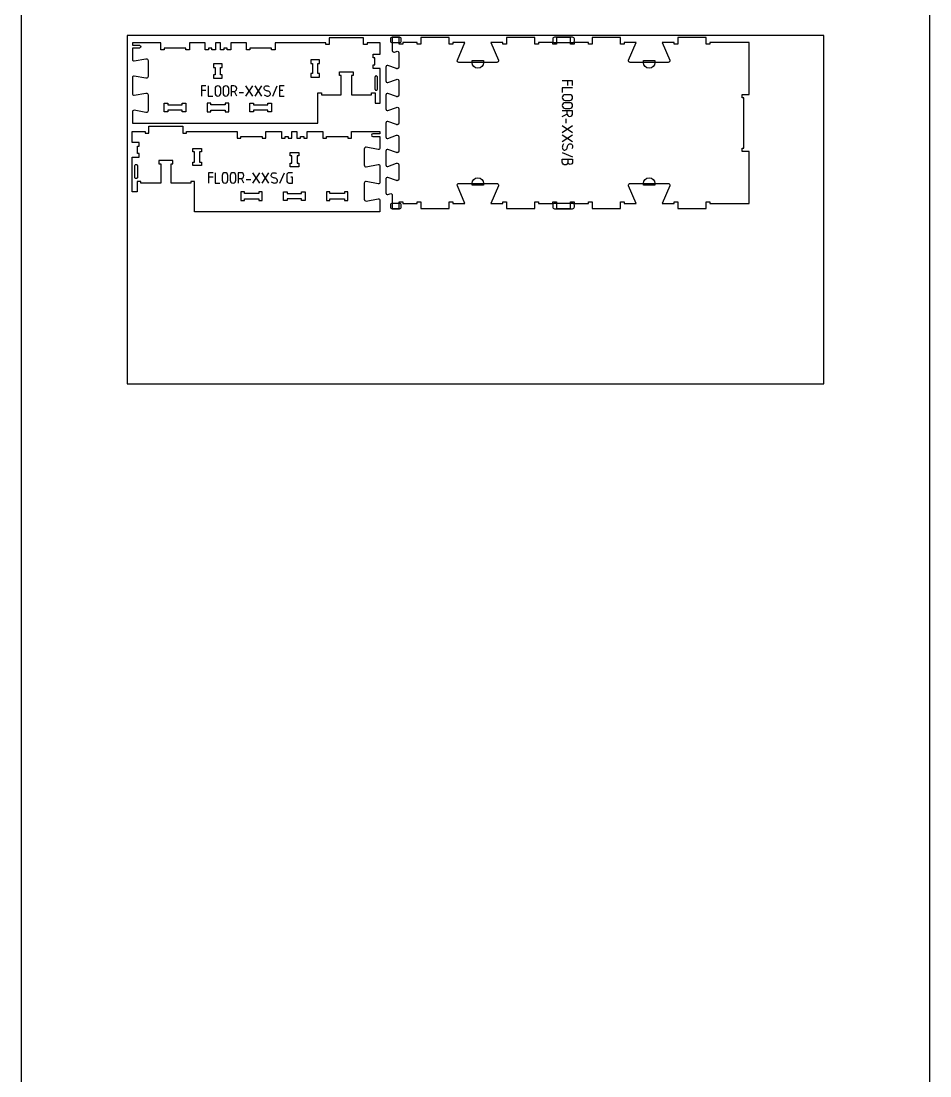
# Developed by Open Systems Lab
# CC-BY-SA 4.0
# Model space of a CAD drawing. Extents: x 0 to 12757, y 0 to 30003.
# Drawn here: x 0 to 3183, y 6932 to 10626 of the extents above; entities that cross this region are included whole.
import ezdxf

# ---------------------------------------------------------------- set-up
doc = ezdxf.new("R2010")
doc.units = 0
for name, color, linetype in [('0_SHEET_SPRUCEPLY_2440X122', 1, 'CONTINUOUS'), ('1_ANYTOOL_1MMDEEP_LABELS_S', 2, 'CONTINUOUS'), ('3_ANYTOOL_CUTTHROUGH_INSID', 4, 'CONTINUOUS'), ('4_ANYTOOL_CUTTHROUGH_OUTSI', 5, 'CONTINUOUS'), ('5_ANYTOOL_HALF_MILL_9MM_IN', 70, 'CONTINUOUS'), ('DONOTCUT', 7, 'CONTINUOUS')]:
    doc.layers.add(name, color=color, linetype=linetype)

msp = doc.modelspace()

# ---------------------------------------------------------------- linework, layer by layer
at = {"layer": '0_SHEET_SPRUCEPLY_2440X122'}
msp.add_lwpolyline([(371.7, 10575.6), (371.7, 9355.6), (2811.7, 9355.6), (2811.7, 10575.6)], close=True, dxfattribs=at)
at = {"layer": '1_ANYTOOL_1MMDEEP_LABELS_S', "color": 2}
for points in [[(647.4, 10399.1), (631.4, 10399.1), (631.4, 10363.1)], [(647.4, 10383.1), (631.4, 10383.1)], [(655.4, 10399.1), (655.4, 10363.1), (671.4, 10363.1)], [(811.4, 10363.1), (787.4, 10399.1)], [(787.4, 10363.1), (811.4, 10399.1)], [(843.4, 10363.1), (819.4, 10399.1)], [(819.4, 10363.1), (843.4, 10399.1)], [(881.4, 10363.1), (897.4, 10399.1)], [(921.4, 10399.1), (905.4, 10399.1), (905.4, 10363.1), (921.4, 10363.1)], [(917.4, 10383.1), (905.4, 10383.1)], [(1931.7, 10399.9), (1931.7, 10415.9), (1895.7, 10415.9)], [(1931.7, 10391.9), (1895.7, 10391.9), (1895.7, 10375.9)], [(1915.7, 10399.9), (1915.7, 10415.9)], [(755.4, 10363.1), (747.3, 10379.3)], [(763.4, 10375.1), (779.4, 10375.1)], [(1895.7, 10291.9), (1911.9, 10299.9)], [(1907.7, 10283.9), (1907.7, 10267.9)], [(1895.7, 10259.9), (1931.7, 10235.9)], [(1895.7, 10235.9), (1931.7, 10259.9)], [(1895.7, 10227.9), (1931.7, 10203.9)], [(1895.7, 10203.9), (1931.7, 10227.9)], [(1895.7, 10165.9), (1931.7, 10149.9)], [(672.3, 10094.6), (656.3, 10094.6), (656.3, 10058.6)], [(680.3, 10094.6), (680.3, 10058.6), (696.3, 10058.6)], [(812.3, 10058.6), (836.3, 10094.6)], [(836.3, 10058.6), (812.3, 10094.6)], [(844.3, 10058.6), (868.3, 10094.6)], [(868.3, 10058.6), (844.3, 10094.6)], [(906.3, 10058.6), (922.3, 10094.6)], [(672.3, 10078.6), (656.3, 10078.6)], [(780.3, 10058.6), (772.2, 10074.8)], [(788.3, 10070.6), (804.3, 10070.6)]]:
    msp.add_lwpolyline(points, dxfattribs=at)
for points in [[(679.4, 10373.1, 1), (699.4, 10373.1), (699.4, 10389.1, 1), (679.4, 10389.1)], [(707.4, 10373.1, 1), (727.4, 10373.1), (727.4, 10389.1, 1), (707.4, 10389.1)], [(1905.7, 10367.9, 1), (1905.7, 10347.9), (1921.7, 10347.9, 1), (1921.7, 10367.9)], [(1905.7, 10339.9, 1), (1905.7, 10319.9), (1921.7, 10319.9, 1), (1921.7, 10339.9)], [(704.3, 10068.6, 1), (724.3, 10068.6), (724.3, 10084.6, 1), (704.3, 10084.6)], [(732.3, 10068.6, 1), (752.3, 10068.6), (752.3, 10084.6, 1), (732.3, 10084.6)]]:
    msp.add_lwpolyline(points, format="xyb", close=True, dxfattribs=at)
for points in [[(735.4, 10379.1), (745.4, 10379.1, 1), (745.4, 10399.1), (735.4, 10399.1), (735.4, 10363.1)], [(851.4, 10367.1, 0.136555), (860.7, 10363.2, 0.071716), (865.8, 10363.3, 0.133522), (870.5, 10365.4, 0.344001), (872.5, 10374.8, 0.153745), (869, 10378.6, 0.071568), (864.3, 10380.4, -0.00912), (859.2, 10381.7, -0.090615), (854.6, 10383.9, -0.340346), (851.8, 10393.2, -0.284273), (859.5, 10399.1, -0.092596), (864.5, 10398.6, -0.017533), (869.4, 10397.1)], [(1911.7, 10311.9), (1911.7, 10301.9, 1), (1931.7, 10301.9), (1931.7, 10311.9), (1895.7, 10311.9)], [(1899.7, 10195.9, 0.136555), (1895.9, 10186.6, 0.071716), (1896, 10181.4, 0.133522), (1898.1, 10176.8, 0.344001), (1907.5, 10174.8, 0.153745), (1911.2, 10178.3, 0.071568), (1913, 10183, -0.00912), (1914.3, 10188.1, -0.090615), (1916.5, 10192.7, -0.340346), (1925.9, 10195.5, -0.284273), (1931.7, 10187.8, -0.092596), (1931.3, 10182.8, -0.017533), (1929.7, 10177.9)], [(1915.7, 10141.9), (1915.7, 10131.9, -1), (1895.7, 10131.9), (1895.7, 10141.9), (1931.7, 10141.9), (1931.7, 10131.9, -1), (1915.7, 10131.9)], [(760.3, 10074.6), (770.3, 10074.6, 1), (770.3, 10094.6), (760.3, 10094.6), (760.3, 10058.6)], [(876.3, 10062.6, 0.136555), (885.6, 10058.7, 0.071716), (890.7, 10058.8, 0.133522), (895.4, 10060.9, 0.344001), (897.4, 10070.4, 0.153745), (893.9, 10074.1, 0.071568), (889.2, 10075.9, -0.00912), (884.1, 10077.2, -0.090615), (879.5, 10079.4, -0.340346), (876.7, 10088.7, -0.284273), (884.4, 10094.6, -0.092596), (889.4, 10094.2, -0.017533), (894.3, 10092.6)], [(950.3, 10094.6), (938.3, 10094.6, 0.414214), (930.3, 10086.6), (930.3, 10066.6, 0.414214), (938.3, 10058.6), (950.3, 10058.6), (950.3, 10078.6), (944.3, 10078.6)]]:
    msp.add_lwpolyline(points, format="xyb", dxfattribs=at)
at = {"layer": '3_ANYTOOL_CUTTHROUGH_INSID', "color": 4}
for points in [[(674.2, 10425.4), (704.7, 10425.4), (704.7, 10437.9), (698.7, 10437.9), (698.7, 10463.4), (704.7, 10463.4), (704.7, 10475.9), (674.2, 10475.9), (674.2, 10463.4), (680.2, 10463.4), (680.2, 10437.9), (674.2, 10437.9)], [(1045.7, 10441.9), (1039.7, 10441.9), (1039.7, 10477.4), (1045.7, 10477.4), (1045.7, 10489.9), (1015.2, 10489.9), (1015.2, 10477.4), (1021.2, 10477.4), (1021.2, 10441.9), (1015.2, 10441.9), (1015.2, 10429.4), (1045.7, 10429.4)], [(514.2, 10313.4), (514.2, 10307.4), (501.7, 10307.4), (501.7, 10337.9), (514.2, 10337.9), (514.2, 10331.9), (564.7, 10331.9), (564.7, 10337.9), (577.2, 10337.9), (577.2, 10307.4), (564.7, 10307.4), (564.7, 10313.4)], [(714.7, 10331.9), (664.2, 10331.9), (664.2, 10337.9), (651.7, 10337.9), (651.7, 10307.4), (664.2, 10307.4), (664.2, 10313.4), (714.7, 10313.4), (714.7, 10307.4), (727.2, 10307.4), (727.2, 10337.9), (714.7, 10337.9)], [(864.7, 10331.9), (864.7, 10337.9), (877.2, 10337.9), (877.2, 10307.4), (864.7, 10307.4), (864.7, 10313.4), (814.2, 10313.4), (814.2, 10307.4), (801.7, 10307.4), (801.7, 10337.9), (814.2, 10337.9), (814.2, 10331.9)], [(601, 10131.9), (607, 10131.9), (607, 10167.4), (601, 10167.4), (601, 10179.9), (631.5, 10179.9), (631.5, 10167.4), (625.5, 10167.4), (625.5, 10131.9), (631.5, 10131.9), (631.5, 10119.4), (601, 10119.4)], [(972.5, 10115.4), (942, 10115.4), (942, 10127.9), (948, 10127.9), (948, 10153.4), (942, 10153.4), (942, 10165.9), (972.5, 10165.9), (972.5, 10153.4), (966.5, 10153.4), (966.5, 10127.9), (972.5, 10127.9)], [(782, 10021.9), (782, 10027.9), (769.5, 10027.9), (769.5, 9997.4), (782, 9997.4), (782, 10003.4), (832.5, 10003.4), (832.5, 9997.4), (845, 9997.4), (845, 10027.9), (832.5, 10027.9), (832.5, 10021.9)], [(932, 10021.9), (982.5, 10021.9), (982.5, 10027.9), (995, 10027.9), (995, 9997.4), (982.5, 9997.4), (982.5, 10003.4), (932, 10003.4), (932, 9997.4), (919.5, 9997.4), (919.5, 10027.9), (932, 10027.9)], [(1082, 9997.4), (1082, 10003.4), (1132.5, 10003.4), (1132.5, 9997.4), (1145, 9997.4), (1145, 10027.9), (1132.5, 10027.9), (1132.5, 10021.9), (1082, 10021.9), (1082, 10027.9), (1069.5, 10027.9), (1069.5, 9997.4)]]:
    msp.add_lwpolyline(points, close=True, dxfattribs=at)
for points in [[(1248.7, 10428.6, 0.414214), (1243.9, 10433.4), (1243.8, 10433.4), (1243.7, 10433.4), (1243.6, 10433.4), (1243.5, 10433.4), (1243.4, 10433.4), (1243.3, 10433.3), (1243.2, 10433.3), (1243.1, 10433.3), (1243, 10433.3), (1242.9, 10433.3), (1242.7, 10433.2), (1242.6, 10433.2), (1242.5, 10433.2), (1242.4, 10433.1), (1242.3, 10433.1), (1242.2, 10433.1), (1242.1, 10433), (1242, 10433), (1241.9, 10432.9), (1241.8, 10432.9), (1241.7, 10432.8), (1241.5, 10432.7), (1241.4, 10432.7), (1241.3, 10432.6), (1241.2, 10432.5), (1241.1, 10432.5), (1241, 10432.4), (1240.9, 10432.3), (1240.9, 10432.2), (1240.8, 10432.2), (1240.7, 10432.1), (1240.6, 10432), (1240.5, 10431.9), (1240.4, 10431.8), (1240.3, 10431.7), (1240.3, 10431.6), (1240.2, 10431.5), (1240.1, 10431.4), (1240, 10431.3), (1240, 10431.2), (1239.9, 10431.1), (1239.8, 10431), (1239.8, 10430.9), (1239.7, 10430.8), (1239.7, 10430.7), (1239.6, 10430.6), (1239.6, 10430.5), (1239.5, 10430.4), (1239.5, 10430.3), (1239.4, 10430.2), (1239.4, 10430.1), (1239.4, 10429.9), (1239.3, 10429.8), (1239.3, 10429.7), (1239.3, 10429.6), (1239.3, 10429.5), (1239.3, 10429.4), (1239.2, 10429.3), (1239.2, 10429.2), (1239.2, 10429.1), (1239.2, 10429), (1239.2, 10428.8), (1239.2, 10428.7), (1239.2, 10428.6), (1239.2, 10388.6), (1239.2, 10388.5), (1239.2, 10388.4), (1239.2, 10388.3), (1239.2, 10388.2), (1239.2, 10388.1), (1239.2, 10388), (1239.3, 10387.9), (1239.3, 10387.8), (1239.3, 10387.7), (1239.3, 10387.6), (1239.3, 10387.4), (1239.4, 10387.3), (1239.4, 10387.2), (1239.4, 10387.1), (1239.5, 10387), (1239.5, 10386.9), (1239.6, 10386.8), (1239.6, 10386.7), (1239.7, 10386.6), (1239.7, 10386.5), (1239.8, 10386.3), (1239.8, 10386.2), (1239.9, 10386.1), (1240, 10386), (1240, 10385.9), (1240.1, 10385.8), (1240.2, 10385.7), (1240.3, 10385.6), (1240.3, 10385.5), (1240.4, 10385.5), (1240.5, 10385.4), (1240.6, 10385.3), (1240.7, 10385.2), (1240.8, 10385.1), (1240.9, 10385), (1241, 10384.9), (1241, 10384.9), (1241.1, 10384.8), (1241.2, 10384.7), (1241.3, 10384.7), (1241.4, 10384.6), (1241.6, 10384.5), (1241.7, 10384.5), (1241.8, 10384.4), (1241.9, 10384.4), (1242, 10384.3), (1242.1, 10384.3), (1242.2, 10384.2), (1242.3, 10384.2), (1242.4, 10384.1), (1242.5, 10384.1), (1242.6, 10384.1), (1242.7, 10384), (1242.9, 10384), (1243, 10384), (1243.1, 10384), (1243.2, 10383.9), (1243.3, 10383.9), (1243.4, 10383.9), (1243.5, 10383.9), (1243.6, 10383.9), (1243.7, 10383.9), (1243.8, 10383.9), (1243.9, 10383.9, 0.414214), (1248.7, 10388.6)], [(398, 10118.6, -0.414214), (402.7, 10123.4), (402.8, 10123.4), (403, 10123.4), (403.1, 10123.4), (403.2, 10123.4), (403.3, 10123.4), (403.4, 10123.3), (403.5, 10123.3), (403.6, 10123.3), (403.7, 10123.3), (403.8, 10123.3), (403.9, 10123.2), (404, 10123.2), (404.2, 10123.2), (404.3, 10123.1), (404.4, 10123.1), (404.5, 10123.1), (404.6, 10123), (404.7, 10123), (404.8, 10122.9), (404.9, 10122.9), (405, 10122.8), (405.1, 10122.7), (405.2, 10122.7), (405.3, 10122.6), (405.4, 10122.5), (405.5, 10122.5), (405.6, 10122.4), (405.7, 10122.3), (405.8, 10122.2), (405.9, 10122.2), (406, 10122.1), (406.1, 10122), (406.2, 10121.9), (406.3, 10121.8), (406.4, 10121.7), (406.4, 10121.6), (406.5, 10121.5), (406.6, 10121.4), (406.7, 10121.3), (406.7, 10121.2), (406.8, 10121.1), (406.8, 10121), (406.9, 10120.9), (407, 10120.8), (407, 10120.7), (407.1, 10120.6), (407.1, 10120.5), (407.2, 10120.4), (407.2, 10120.3), (407.2, 10120.2), (407.3, 10120.1), (407.3, 10119.9), (407.3, 10119.8), (407.4, 10119.7), (407.4, 10119.6), (407.4, 10119.5), (407.4, 10119.4), (407.4, 10119.3), (407.5, 10119.2), (407.5, 10119.1), (407.5, 10119), (407.5, 10118.8), (407.5, 10118.7), (407.5, 10118.6), (407.5, 10078.6), (407.5, 10078.5), (407.5, 10078.4), (407.5, 10078.3), (407.5, 10078.2), (407.5, 10078.1), (407.4, 10078), (407.4, 10077.9), (407.4, 10077.8), (407.4, 10077.7), (407.4, 10077.6), (407.3, 10077.4), (407.3, 10077.3), (407.3, 10077.2), (407.2, 10077.1), (407.2, 10077), (407.2, 10076.9), (407.1, 10076.8), (407.1, 10076.7), (407, 10076.6), (407, 10076.5), (406.9, 10076.3), (406.8, 10076.2), (406.8, 10076.1), (406.7, 10076), (406.6, 10075.9), (406.6, 10075.8), (406.5, 10075.7), (406.4, 10075.6), (406.3, 10075.5), (406.3, 10075.5), (406.2, 10075.4), (406.1, 10075.3), (406, 10075.2), (405.9, 10075.1), (405.8, 10075), (405.7, 10074.9), (405.6, 10074.9), (405.5, 10074.8), (405.4, 10074.7), (405.3, 10074.7), (405.2, 10074.6), (405.1, 10074.5), (405, 10074.5), (404.9, 10074.4), (404.8, 10074.4), (404.7, 10074.3), (404.6, 10074.3), (404.5, 10074.2), (404.4, 10074.2), (404.3, 10074.1), (404.2, 10074.1), (404, 10074.1), (403.9, 10074), (403.8, 10074), (403.7, 10074), (403.6, 10074), (403.5, 10073.9), (403.4, 10073.9), (403.3, 10073.9), (403.2, 10073.9), (403.1, 10073.9), (403, 10073.9), (402.8, 10073.9), (402.7, 10073.9, -0.414214), (398, 10078.6)]]:
    msp.add_lwpolyline(points, format="xyb", close=True, dxfattribs=at)
at = {"layer": '4_ANYTOOL_CUTTHROUGH_OUTSI', "color": 5}
for points in [[(414.4, 10540.9, -1), (414.4, 10531.4), (389.7, 10531.4), (389.7, 10491.7), (389.7, 10491.7, 0.220464), (391.7, 10487.3, 0.220352), (396.4, 10486), (437.4, 10493.7), (437.4, 10493.7), (437.4, 10493.7, -0.463455), (444.7, 10487.6), (444.7, 10431.7, -0.463455), (437.4, 10425.6), (437.4, 10425.6), (437.4, 10425.6), (396.4, 10433.2), (396.4, 10433.2, 0.220352), (391.7, 10431.9, 0.220464), (389.7, 10427.6), (389.7, 10371.7, 0.220464), (391.7, 10367.3, 0.220352), (396.4, 10366), (437.4, 10373.7), (437.4, 10373.7), (437.4, 10373.7, -0.463455), (444.7, 10367.6), (444.7, 10311.7, -0.463455), (437.4, 10305.6), (437.4, 10305.6), (437.4, 10305.6), (396.4, 10313.2), (396.4, 10313.2, 0.220352), (391.7, 10311.9, 0.220464), (389.7, 10307.6), (389.7, 10267.9), (1039.2, 10267.9), (1039.2, 10373.9), (1051.7, 10373.9), (1051.7, 10367.9), (1121.2, 10367.9), (1121.2, 10435.4), (1115.2, 10435.4), (1115.2, 10447.9), (1163.7, 10447.9), (1163.7, 10435.4), (1157.7, 10435.4), (1157.7, 10367.9), (1227.2, 10367.9), (1227.2, 10373.9), (1239.7, 10373.9), (1239.7, 10337.9), (1257.2, 10337.9), (1257.2, 10459.4), (1233.2, 10459.4), (1233.2, 10471.9), (1239.2, 10471.9), (1239.2, 10497.4), (1233.2, 10497.4), (1233.2, 10509.9), (1257.2, 10509.9), (1257.2, 10549.4), (1211.7, 10549.4), (1211.7, 10543.4), (1199.2, 10543.4), (1199.2, 10567.4), (1079.7, 10567.4), (1079.7, 10543.4), (1067.2, 10543.4), (1067.2, 10549.4), (889.7, 10549.4), (889.7, 10525.4), (877.2, 10525.4), (877.2, 10531.4), (801.7, 10531.4), (801.7, 10525.4), (789.2, 10525.4), (789.2, 10549.4), (734.7, 10549.4), (734.7, 10525.4), (722.2, 10525.4), (722.2, 10531.4), (710.7, 10531.4), (710.7, 10525.4), (698.2, 10525.4), (698.2, 10549.4), (680.7, 10549.4), (680.7, 10525.4), (668.2, 10525.4), (668.2, 10531.4), (656.7, 10531.4), (656.7, 10525.4), (644.2, 10525.4), (644.2, 10549.4), (589.7, 10549.4), (589.7, 10525.4), (577.2, 10525.4), (577.2, 10531.4), (501.7, 10531.4), (501.7, 10525.4), (489.2, 10525.4), (489.2, 10549.4), (389.7, 10549.4), (389.7, 10540.9), (414.4, 10540.9)], [(1285.1, 10018.6), (1291.9, 10021.1, -0.522088), (1300.3, 10015.2), (1300.3, 9969.1), (1324.8, 9969.1), (1324.8, 9993.1), (1337.3, 9993.1), (1337.3, 9987.1), (1387.8, 9987.1), (1387.8, 9993.1), (1400.3, 9993.1), (1400.3, 9969.1), (1499.8, 9969.1), (1499.8, 9993.1), (1512.3, 9993.1), (1512.3, 9987.1), (1554.7, 9987.1), (1528.1, 10048.3), (1528.1, 10048.3, -0.539734), (1533.9, 10057.1), (1666.3, 10057.1, -0.539734), (1672, 10048.3), (1645.5, 9987.1), (1687.8, 9987.1), (1687.8, 9993.1), (1700.3, 9993.1), (1700.3, 9969.1), (1799.8, 9969.1), (1799.8, 9993.1), (1812.3, 9993.1), (1812.3, 9987.1), (1862.8, 9987.1), (1862.8, 9993.1), (1875.3, 9993.1), (1875.3, 9969.1), (1924.8, 9969.1), (1924.8, 9993.1), (1937.3, 9993.1), (1937.3, 9987.1), (1987.8, 9987.1), (1987.8, 9993.1), (2000.3, 9993.1), (2000.3, 9969.1), (2099.8, 9969.1), (2099.8, 9993.1), (2112.3, 9993.1), (2112.3, 9987.1), (2154.7, 9987.1), (2128.1, 10048.3), (2128.1, 10048.3, -0.539734), (2133.9, 10057.1), (2266.3, 10057.1, -0.539734), (2272, 10048.3), (2245.5, 9987.1), (2287.8, 9987.1), (2287.8, 9993.1), (2300.3, 9993.1), (2300.3, 9969.1), (2399.8, 9969.1), (2399.8, 9993.1), (2412.3, 9993.1), (2412.3, 9987.1), (2549.8, 9987.1), (2549.8, 10168.6), (2525.8, 10168.6), (2525.8, 10181.1), (2531.8, 10181.1), (2531.8, 10356.6), (2525.8, 10356.6), (2525.8, 10369.1), (2549.8, 10369.1), (2549.8, 10550.6), (2412.3, 10550.6), (2412.3, 10544.6), (2399.8, 10544.6), (2399.8, 10568.6), (2300.3, 10568.6), (2300.3, 10544.6), (2287.8, 10544.6), (2287.8, 10550.6), (2245.5, 10550.6), (2272, 10489.3), (2272, 10489.3, -0.539734), (2266.3, 10480.6), (2133.9, 10480.6, -0.539734), (2128.1, 10489.3), (2154.7, 10550.6), (2112.3, 10550.6), (2112.3, 10544.6), (2099.8, 10544.6), (2099.8, 10568.6), (2000.3, 10568.6), (2000.3, 10544.6), (1987.8, 10544.6), (1987.8, 10550.6), (1937.3, 10550.6), (1937.3, 10544.6), (1924.8, 10544.6), (1924.8, 10568.6), (1875.3, 10568.6), (1875.3, 10544.6), (1862.8, 10544.6), (1862.8, 10550.6), (1812.3, 10550.6), (1812.3, 10544.6), (1799.8, 10544.6), (1799.8, 10568.6), (1700.3, 10568.6), (1700.3, 10544.6), (1687.8, 10544.6), (1687.8, 10550.6), (1645.5, 10550.6), (1672, 10489.3), (1672, 10489.3, -0.539734), (1666.3, 10480.6), (1533.9, 10480.6, -0.539734), (1528.1, 10489.3), (1554.7, 10550.6), (1512.3, 10550.6), (1512.3, 10544.6), (1499.8, 10544.6), (1499.8, 10568.6), (1400.3, 10568.6), (1400.3, 10544.6), (1387.8, 10544.6), (1387.8, 10550.6), (1337.3, 10550.6), (1337.3, 10544.6), (1324.8, 10544.6), (1324.8, 10568.6), (1300.3, 10568.6), (1300.3, 10522.4), (1300.3, 10522.4, 0.522087), (1308.1, 10517), (1314.9, 10519.6), (1314.9, 10519.6), (1314.9, 10519.6, -0.237079), (1320.4, 10518.6), (1320.6, 10518.5), (1320.7, 10518.4), (1320.8, 10518.3), (1321, 10518.1), (1321.1, 10518), (1321.2, 10517.9), (1321.3, 10517.7), (1321.5, 10517.6), (1321.6, 10517.5), (1321.7, 10517.3), (1321.8, 10517.2), (1321.9, 10517), (1322, 10516.9), (1322.1, 10516.7), (1322.2, 10516.5), (1322.3, 10516.4), (1322.4, 10516.2), (1322.4, 10516), (1322.5, 10515.9), (1322.6, 10515.7), (1322.6, 10515.5), (1322.7, 10515.4), (1322.7, 10515.2), (1322.8, 10515), (1322.8, 10514.8), (1322.8, 10514.6), (1322.9, 10514.5), (1322.9, 10514.3), (1322.9, 10514.1), (1322.9, 10513.9), (1322.9, 10513.8), (1322.9, 10513.6), (1322.9, 10465.1), (1322.9, 10464.9), (1322.9, 10464.7), (1322.9, 10464.5), (1322.9, 10464.4), (1322.9, 10464.2), (1322.8, 10464), (1322.8, 10463.8), (1322.8, 10463.7), (1322.7, 10463.5), (1322.7, 10463.3), (1322.6, 10463.1), (1322.6, 10462.9), (1322.5, 10462.8), (1322.4, 10462.6), (1322.4, 10462.4), (1322.3, 10462.3), (1322.2, 10462.1), (1322.1, 10461.9), (1322, 10461.8), (1321.9, 10461.6), (1321.8, 10461.5), (1321.7, 10461.3), (1321.6, 10461.2), (1321.5, 10461), (1321.3, 10460.9), (1321.2, 10460.8), (1321.1, 10460.6), (1321, 10460.5), (1320.8, 10460.4), (1320.7, 10460.3), (1320.6, 10460.2), (1320.4, 10460.1), (1320.3, 10460), (1320.1, 10459.9), (1320, 10459.8), (1319.8, 10459.7), (1319.7, 10459.6), (1319.5, 10459.5), (1319.3, 10459.4), (1319.2, 10459.3), (1319, 10459.3), (1318.8, 10459.2), (1318.7, 10459.1), (1318.5, 10459.1), (1318.3, 10459), (1318.1, 10459), (1318, 10459), (1317.8, 10458.9), (1317.6, 10458.9), (1317.4, 10458.9), (1317.2, 10458.8), (1317, 10458.8), (1316.9, 10458.8), (1316.7, 10458.8), (1316.5, 10458.8), (1316.3, 10458.8), (1316.1, 10458.8), (1315.9, 10458.9), (1315.8, 10458.9), (1315.6, 10458.9), (1315.4, 10459), (1315.2, 10459), (1315.1, 10459), (1314.9, 10459.1), (1314.9, 10459.1), (1285.1, 10470.1), (1285.1, 10470.1, 0.236725), (1280, 10469.2), (1279.9, 10469.1), (1279.8, 10469), (1279.7, 10468.9), (1279.5, 10468.8), (1279.4, 10468.7), (1279.3, 10468.5), (1279.2, 10468.4), (1279.1, 10468.3), (1279, 10468.2), (1278.9, 10468), (1278.8, 10467.9), (1278.7, 10467.7), (1278.6, 10467.6), (1278.5, 10467.5), (1278.4, 10467.3), (1278.3, 10467.2), (1278.3, 10467), (1278.2, 10466.9), (1278.1, 10466.7), (1278.1, 10466.5), (1278, 10466.4), (1278, 10466.2), (1277.9, 10466.1), (1277.9, 10465.9), (1277.8, 10465.7), (1277.8, 10465.6), (1277.8, 10465.4), (1277.8, 10465.2), (1277.7, 10465.1), (1277.7, 10464.9), (1277.7, 10464.7), (1277.7, 10464.6), (1277.7, 10416.1), (1277.7, 10415.9), (1277.7, 10415.7), (1277.7, 10415.6), (1277.8, 10415.4), (1277.8, 10415.3), (1277.8, 10415.1), (1277.8, 10414.9), (1277.9, 10414.8), (1277.9, 10414.6), (1278, 10414.4), (1278, 10414.3), (1278.1, 10414.1), (1278.1, 10414), (1278.2, 10413.8), (1278.3, 10413.6), (1278.3, 10413.5), (1278.4, 10413.3), (1278.5, 10413.2), (1278.6, 10413), (1278.7, 10412.9), (1278.8, 10412.8), (1278.9, 10412.6), (1279, 10412.5), (1279.1, 10412.4), (1279.2, 10412.2), (1279.3, 10412.1), (1279.4, 10412), (1279.5, 10411.9), (1279.7, 10411.8), (1279.8, 10411.7), (1279.9, 10411.6), (1280, 10411.5, 0.236725), (1285.1, 10410.6), (1314.9, 10421.6), (1314.9, 10421.6), (1314.9, 10421.6, -0.237079), (1320.4, 10420.6), (1320.6, 10420.5), (1320.7, 10420.4), (1320.8, 10420.3), (1321, 10420.1), (1321.1, 10420), (1321.2, 10419.9), (1321.3, 10419.7), (1321.5, 10419.6), (1321.6, 10419.5), (1321.7, 10419.3), (1321.8, 10419.2), (1321.9, 10419), (1322, 10418.9), (1322.1, 10418.7), (1322.2, 10418.5), (1322.3, 10418.4), (1322.4, 10418.2), (1322.4, 10418), (1322.5, 10417.9), (1322.6, 10417.7), (1322.6, 10417.5), (1322.7, 10417.4), (1322.7, 10417.2), (1322.8, 10417), (1322.8, 10416.8), (1322.8, 10416.6), (1322.9, 10416.5), (1322.9, 10416.3), (1322.9, 10416.1), (1322.9, 10415.9), (1322.9, 10415.8), (1322.9, 10415.6), (1322.9, 10367.1), (1322.9, 10366.9), (1322.9, 10366.7), (1322.9, 10366.5), (1322.9, 10366.4), (1322.9, 10366.2), (1322.8, 10366), (1322.8, 10365.8), (1322.8, 10365.7), (1322.7, 10365.5), (1322.7, 10365.3), (1322.6, 10365.1), (1322.6, 10364.9), (1322.5, 10364.8), (1322.4, 10364.6), (1322.4, 10364.4), (1322.3, 10364.3), (1322.2, 10364.1), (1322.1, 10363.9), (1322, 10363.8), (1321.9, 10363.6), (1321.8, 10363.5), (1321.7, 10363.3), (1321.6, 10363.2), (1321.5, 10363), (1321.3, 10362.9), (1321.2, 10362.8), (1321.1, 10362.6), (1321, 10362.5), (1320.8, 10362.4), (1320.7, 10362.3), (1320.6, 10362.2), (1320.4, 10362.1), (1320.3, 10362), (1320.1, 10361.9), (1320, 10361.8), (1319.8, 10361.7), (1319.7, 10361.6), (1319.5, 10361.5), (1319.3, 10361.4), (1319.2, 10361.3), (1319, 10361.3), (1318.8, 10361.2), (1318.7, 10361.1), (1318.5, 10361.1), (1318.3, 10361), (1318.1, 10361), (1318, 10361), (1317.8, 10360.9), (1317.6, 10360.9), (1317.4, 10360.9), (1317.2, 10360.8), (1317, 10360.8), (1316.9, 10360.8), (1316.7, 10360.8), (1316.5, 10360.8), (1316.3, 10360.8), (1316.1, 10360.8), (1315.9, 10360.9), (1315.8, 10360.9), (1315.6, 10360.9), (1315.4, 10361), (1315.2, 10361), (1315.1, 10361), (1314.9, 10361.1), (1314.9, 10361.1), (1285.1, 10372.1), (1285.1, 10372.1, 0.236725), (1280, 10371.2), (1279.9, 10371.1), (1279.8, 10371), (1279.7, 10370.9), (1279.5, 10370.8), (1279.4, 10370.7), (1279.3, 10370.5), (1279.2, 10370.4), (1279.1, 10370.3), (1279, 10370.2), (1278.9, 10370), (1278.8, 10369.9), (1278.7, 10369.7), (1278.6, 10369.6), (1278.5, 10369.5), (1278.4, 10369.3), (1278.3, 10369.2), (1278.3, 10369), (1278.2, 10368.9), (1278.1, 10368.7), (1278.1, 10368.5), (1278, 10368.4), (1278, 10368.2), (1277.9, 10368.1), (1277.9, 10367.9), (1277.8, 10367.7), (1277.8, 10367.6), (1277.8, 10367.4), (1277.8, 10367.2), (1277.7, 10367.1), (1277.7, 10366.9), (1277.7, 10366.7), (1277.7, 10366.6), (1277.7, 10318.1), (1277.7, 10317.9), (1277.7, 10317.7), (1277.7, 10317.6), (1277.8, 10317.4), (1277.8, 10317.3), (1277.8, 10317.1), (1277.8, 10316.9), (1277.9, 10316.8), (1277.9, 10316.6), (1278, 10316.4), (1278, 10316.3), (1278.1, 10316.1), (1278.1, 10316), (1278.2, 10315.8), (1278.3, 10315.6), (1278.3, 10315.5), (1278.4, 10315.3), (1278.5, 10315.2), (1278.6, 10315), (1278.7, 10314.9), (1278.8, 10314.8), (1278.9, 10314.6), (1279, 10314.5), (1279.1, 10314.4), (1279.2, 10314.2), (1279.3, 10314.1), (1279.4, 10314), (1279.5, 10313.9), (1279.7, 10313.8), (1279.8, 10313.7), (1279.9, 10313.6), (1280, 10313.5, 0.236725), (1285.1, 10312.6), (1314.9, 10323.6), (1314.9, 10323.6), (1314.9, 10323.6, -0.237079), (1320.4, 10322.6), (1320.6, 10322.5), (1320.7, 10322.4), (1320.8, 10322.3), (1321, 10322.1), (1321.1, 10322), (1321.2, 10321.9), (1321.3, 10321.7), (1321.5, 10321.6), (1321.6, 10321.5), (1321.7, 10321.3), (1321.8, 10321.2), (1321.9, 10321), (1322, 10320.9), (1322.1, 10320.7), (1322.2, 10320.5), (1322.3, 10320.4), (1322.4, 10320.2), (1322.4, 10320), (1322.5, 10319.9), (1322.6, 10319.7), (1322.6, 10319.5), (1322.7, 10319.4), (1322.7, 10319.2), (1322.8, 10319), (1322.8, 10318.8), (1322.8, 10318.6), (1322.9, 10318.5), (1322.9, 10318.3), (1322.9, 10318.1), (1322.9, 10317.9), (1322.9, 10317.8), (1322.9, 10317.6), (1322.9, 10269.1), (1322.9, 10268.9), (1322.9, 10268.7), (1322.9, 10268.5), (1322.9, 10268.4), (1322.9, 10268.2), (1322.8, 10268), (1322.8, 10267.8), (1322.8, 10267.7), (1322.7, 10267.5), (1322.7, 10267.3), (1322.6, 10267.1), (1322.6, 10266.9), (1322.5, 10266.8), (1322.4, 10266.6), (1322.4, 10266.4), (1322.3, 10266.3), (1322.2, 10266.1), (1322.1, 10265.9), (1322, 10265.8), (1321.9, 10265.6), (1321.8, 10265.5), (1321.7, 10265.3), (1321.6, 10265.2), (1321.5, 10265), (1321.3, 10264.9), (1321.2, 10264.8), (1321.1, 10264.6), (1321, 10264.5), (1320.8, 10264.4), (1320.7, 10264.3), (1320.6, 10264.2), (1320.4, 10264.1), (1320.3, 10264), (1320.1, 10263.9), (1320, 10263.8), (1319.8, 10263.7), (1319.7, 10263.6), (1319.5, 10263.5), (1319.3, 10263.4), (1319.2, 10263.3), (1319, 10263.3), (1318.8, 10263.2), (1318.7, 10263.1), (1318.5, 10263.1), (1318.3, 10263), (1318.1, 10263), (1318, 10263), (1317.8, 10262.9), (1317.6, 10262.9), (1317.4, 10262.9), (1317.2, 10262.8), (1317, 10262.8), (1316.9, 10262.8), (1316.7, 10262.8), (1316.5, 10262.8), (1316.3, 10262.8), (1316.1, 10262.8), (1315.9, 10262.9), (1315.8, 10262.9), (1315.6, 10262.9), (1315.4, 10263), (1315.2, 10263), (1315.1, 10263), (1314.9, 10263.1), (1314.9, 10263.1), (1314.9, 10263.1), (1285.1, 10274.1), (1285.1, 10274.1, 0.236725), (1280, 10273.2), (1279.9, 10273.1), (1279.8, 10273), (1279.7, 10272.9), (1279.5, 10272.8), (1279.4, 10272.7), (1279.3, 10272.5), (1279.2, 10272.4), (1279.1, 10272.3), (1279, 10272.2), (1278.9, 10272), (1278.8, 10271.9), (1278.7, 10271.7), (1278.6, 10271.6), (1278.5, 10271.5), (1278.4, 10271.3), (1278.3, 10271.2), (1278.3, 10271), (1278.2, 10270.9), (1278.1, 10270.7), (1278.1, 10270.5), (1278, 10270.4), (1278, 10270.2), (1277.9, 10270.1), (1277.9, 10269.9), (1277.8, 10269.7), (1277.8, 10269.6), (1277.8, 10269.4), (1277.8, 10269.2), (1277.7, 10269.1), (1277.7, 10268.9), (1277.7, 10268.7), (1277.7, 10268.6), (1277.7, 10220.1), (1277.7, 10219.9), (1277.7, 10219.7), (1277.7, 10219.6), (1277.8, 10219.4), (1277.8, 10219.3), (1277.8, 10219.1), (1277.8, 10218.9), (1277.9, 10218.8), (1277.9, 10218.6), (1278, 10218.4), (1278, 10218.3), (1278.1, 10218.1), (1278.1, 10218), (1278.2, 10217.8), (1278.3, 10217.6), (1278.3, 10217.5), (1278.4, 10217.3), (1278.5, 10217.2), (1278.6, 10217), (1278.7, 10216.9), (1278.8, 10216.8), (1278.9, 10216.6), (1279, 10216.5), (1279.1, 10216.4), (1279.2, 10216.2), (1279.3, 10216.1), (1279.4, 10216), (1279.5, 10215.9), (1279.7, 10215.8), (1279.8, 10215.7), (1279.9, 10215.6), (1280, 10215.5, 0.236725), (1285.1, 10214.6), (1314.9, 10225.6), (1314.9, 10225.6), (1314.9, 10225.6, -0.237079), (1320.4, 10224.6), (1320.6, 10224.5), (1320.7, 10224.4), (1320.8, 10224.3), (1321, 10224.1), (1321.1, 10224), (1321.2, 10223.9), (1321.3, 10223.7), (1321.5, 10223.6), (1321.6, 10223.5), (1321.7, 10223.3), (1321.8, 10223.2), (1321.9, 10223), (1322, 10222.9), (1322.1, 10222.7), (1322.2, 10222.5), (1322.3, 10222.4), (1322.4, 10222.2), (1322.4, 10222), (1322.5, 10221.9), (1322.6, 10221.7), (1322.6, 10221.5), (1322.7, 10221.4), (1322.7, 10221.2), (1322.8, 10221), (1322.8, 10220.8), (1322.8, 10220.6), (1322.9, 10220.5), (1322.9, 10220.3), (1322.9, 10220.1), (1322.9, 10219.9), (1322.9, 10219.8), (1322.9, 10219.6), (1322.9, 10171.1), (1322.9, 10170.9), (1322.9, 10170.7), (1322.9, 10170.5), (1322.9, 10170.4), (1322.9, 10170.2), (1322.8, 10170), (1322.8, 10169.8), (1322.8, 10169.7), (1322.7, 10169.5), (1322.7, 10169.3), (1322.6, 10169.1), (1322.6, 10168.9), (1322.5, 10168.8), (1322.4, 10168.6), (1322.4, 10168.4), (1322.3, 10168.3), (1322.2, 10168.1), (1322.1, 10167.9), (1322, 10167.8), (1321.9, 10167.6), (1321.8, 10167.5), (1321.7, 10167.3), (1321.6, 10167.2), (1321.5, 10167), (1321.3, 10166.9), (1321.2, 10166.8), (1321.1, 10166.6), (1321, 10166.5), (1320.8, 10166.4), (1320.7, 10166.3), (1320.6, 10166.2), (1320.4, 10166.1), (1320.3, 10166), (1320.1, 10165.9), (1320, 10165.8), (1319.8, 10165.7), (1319.7, 10165.6), (1319.5, 10165.5), (1319.3, 10165.4), (1319.2, 10165.3), (1319, 10165.3), (1318.8, 10165.2), (1318.7, 10165.1), (1318.5, 10165.1), (1318.3, 10165), (1318.1, 10165), (1318, 10165), (1317.8, 10164.9), (1317.6, 10164.9), (1317.4, 10164.9), (1317.2, 10164.8), (1317, 10164.8), (1316.9, 10164.8), (1316.7, 10164.8), (1316.5, 10164.8), (1316.3, 10164.8), (1316.1, 10164.8), (1315.9, 10164.9), (1315.8, 10164.9), (1315.6, 10164.9), (1315.4, 10165), (1315.2, 10165), (1315.1, 10165), (1314.9, 10165.1), (1314.9, 10165.1), (1285.1, 10176.1), (1285.1, 10176.1, 0.236725), (1280, 10175.2), (1279.9, 10175.1), (1279.8, 10175), (1279.7, 10174.9), (1279.5, 10174.8), (1279.4, 10174.7), (1279.3, 10174.5), (1279.2, 10174.4), (1279.1, 10174.3), (1279, 10174.2), (1278.9, 10174), (1278.8, 10173.9), (1278.7, 10173.7), (1278.6, 10173.6), (1278.5, 10173.5), (1278.4, 10173.3), (1278.3, 10173.2), (1278.3, 10173), (1278.2, 10172.9), (1278.1, 10172.7), (1278.1, 10172.5), (1278, 10172.4), (1278, 10172.2), (1277.9, 10172.1), (1277.9, 10171.9), (1277.8, 10171.7), (1277.8, 10171.6), (1277.8, 10171.4), (1277.8, 10171.2), (1277.7, 10171.1), (1277.7, 10170.9), (1277.7, 10170.7), (1277.7, 10170.6), (1277.7, 10122.1), (1277.7, 10121.9), (1277.7, 10121.7), (1277.7, 10121.6), (1277.8, 10121.4), (1277.8, 10121.3), (1277.8, 10121.1), (1277.8, 10120.9), (1277.9, 10120.8), (1277.9, 10120.6), (1278, 10120.4), (1278, 10120.3), (1278.1, 10120.1), (1278.1, 10120), (1278.2, 10119.8), (1278.3, 10119.6), (1278.3, 10119.5), (1278.4, 10119.3), (1278.5, 10119.2), (1278.6, 10119), (1278.7, 10118.9), (1278.8, 10118.8), (1278.9, 10118.6), (1279, 10118.5), (1279.1, 10118.4), (1279.2, 10118.2), (1279.3, 10118.1), (1279.4, 10118), (1279.5, 10117.9), (1279.7, 10117.8), (1279.8, 10117.7), (1279.9, 10117.6), (1280, 10117.5, 0.236725), (1285.1, 10116.6), (1314.9, 10127.6), (1314.9, 10127.6), (1314.9, 10127.6, -0.237079), (1320.4, 10126.6), (1320.6, 10126.5), (1320.7, 10126.4), (1320.8, 10126.3), (1321, 10126.1), (1321.1, 10126), (1321.2, 10125.9), (1321.3, 10125.7), (1321.5, 10125.6), (1321.6, 10125.5), (1321.7, 10125.3), (1321.8, 10125.2), (1321.9, 10125), (1322, 10124.9), (1322.1, 10124.7), (1322.2, 10124.5), (1322.3, 10124.4), (1322.4, 10124.2), (1322.4, 10124), (1322.5, 10123.9), (1322.6, 10123.7), (1322.6, 10123.5), (1322.7, 10123.4), (1322.7, 10123.2), (1322.8, 10123), (1322.8, 10122.8), (1322.8, 10122.6), (1322.9, 10122.5), (1322.9, 10122.3), (1322.9, 10122.1), (1322.9, 10121.9), (1322.9, 10121.8), (1322.9, 10121.6), (1322.9, 10073.1), (1322.9, 10072.9), (1322.9, 10072.7), (1322.9, 10072.5), (1322.9, 10072.4), (1322.9, 10072.2), (1322.8, 10072), (1322.8, 10071.8), (1322.8, 10071.7), (1322.7, 10071.5), (1322.7, 10071.3), (1322.6, 10071.1), (1322.6, 10070.9), (1322.5, 10070.8), (1322.4, 10070.6), (1322.4, 10070.4), (1322.3, 10070.3), (1322.2, 10070.1), (1322.1, 10069.9), (1322, 10069.8), (1321.9, 10069.6), (1321.8, 10069.5), (1321.7, 10069.3), (1321.6, 10069.2), (1321.5, 10069), (1321.3, 10068.9), (1321.2, 10068.8), (1321.1, 10068.6), (1321, 10068.5), (1320.8, 10068.4), (1320.7, 10068.3), (1320.6, 10068.2), (1320.4, 10068.1), (1320.3, 10068), (1320.1, 10067.9), (1320, 10067.8), (1319.8, 10067.7), (1319.7, 10067.6), (1319.5, 10067.5), (1319.3, 10067.4), (1319.2, 10067.3), (1319, 10067.3), (1318.8, 10067.2), (1318.7, 10067.1), (1318.5, 10067.1), (1318.3, 10067), (1318.1, 10067), (1318, 10067), (1317.8, 10066.9), (1317.6, 10066.9), (1317.4, 10066.9), (1317.2, 10066.8), (1317, 10066.8), (1316.9, 10066.8), (1316.7, 10066.8), (1316.5, 10066.8), (1316.3, 10066.8), (1316.1, 10066.8), (1315.9, 10066.9), (1315.8, 10066.9), (1315.6, 10066.9), (1315.4, 10067), (1315.2, 10067), (1315.1, 10067), (1314.9, 10067.1), (1314.9, 10067.1), (1285.1, 10078.1), (1285.1, 10078.1, 0.236725), (1280, 10077.2), (1279.9, 10077.1), (1279.8, 10077), (1279.7, 10076.9), (1279.5, 10076.8), (1279.4, 10076.7), (1279.3, 10076.5), (1279.2, 10076.4), (1279.1, 10076.3), (1279, 10076.2), (1278.9, 10076), (1278.8, 10075.9), (1278.7, 10075.7), (1278.6, 10075.6), (1278.5, 10075.5), (1278.4, 10075.3), (1278.3, 10075.2), (1278.3, 10075), (1278.2, 10074.9), (1278.1, 10074.7), (1278.1, 10074.5), (1278, 10074.4), (1278, 10074.2), (1277.9, 10074.1), (1277.9, 10073.9), (1277.8, 10073.7), (1277.8, 10073.6), (1277.8, 10073.4), (1277.8, 10073.2), (1277.7, 10073.1), (1277.7, 10072.9), (1277.7, 10072.7), (1277.7, 10072.6), (1277.7, 10024.1), (1277.7, 10023.9), (1277.7, 10023.7), (1277.7, 10023.6), (1277.8, 10023.4), (1277.8, 10023.3), (1277.8, 10023.1), (1277.8, 10022.9), (1277.9, 10022.8), (1277.9, 10022.6), (1278, 10022.4), (1278, 10022.3), (1278.1, 10022.1), (1278.1, 10022), (1278.2, 10021.8), (1278.3, 10021.6), (1278.3, 10021.5), (1278.4, 10021.3), (1278.5, 10021.2), (1278.6, 10021), (1278.7, 10020.9), (1278.8, 10020.8), (1278.9, 10020.6), (1279, 10020.5), (1279.1, 10020.4), (1279.2, 10020.2), (1279.3, 10020.1), (1279.4, 10020), (1279.5, 10019.9), (1279.7, 10019.8), (1279.8, 10019.7), (1279.9, 10019.6), (1280, 10019.5, 0.236725)], [(389.5, 10149.4), (413.5, 10149.4), (413.5, 10161.9), (407.5, 10161.9), (407.5, 10187.4), (413.5, 10187.4), (413.5, 10199.9), (389.5, 10199.9), (389.5, 10239.4), (435, 10239.4), (435, 10233.4), (447.5, 10233.4), (447.5, 10257.4), (567, 10257.4), (567, 10233.4), (579.5, 10233.4), (579.5, 10239.4), (757, 10239.4), (757, 10215.4), (769.5, 10215.4), (769.5, 10221.4), (845, 10221.4), (845, 10215.4), (857.5, 10215.4), (857.5, 10239.4), (912, 10239.4), (912, 10215.4), (924.5, 10215.4), (924.5, 10221.4), (936, 10221.4), (936, 10215.4), (948.5, 10215.4), (948.5, 10239.4), (966, 10239.4), (966, 10215.4), (978.5, 10215.4), (978.5, 10221.4), (990, 10221.4), (990, 10215.4), (1002.5, 10215.4), (1002.5, 10239.4), (1057, 10239.4), (1057, 10215.4), (1069.5, 10215.4), (1069.5, 10221.4), (1145, 10221.4), (1145, 10215.4), (1157.5, 10215.4), (1157.5, 10239.4), (1257, 10239.4), (1257, 10230.9), (1232.2, 10230.9), (1232.2, 10230.9, 1), (1232.2, 10221.4), (1257, 10221.4), (1257, 10181.7), (1257, 10181.7, -0.220464), (1255, 10177.3, -0.220352), (1250.3, 10176), (1209.3, 10183.7), (1209.3, 10183.7), (1209.3, 10183.7, 0.463455), (1202, 10177.6), (1202, 10121.7, 0.463455), (1209.3, 10115.6), (1209.3, 10115.6), (1209.3, 10115.6), (1250.3, 10123.2), (1250.3, 10123.2, -0.220352), (1255, 10121.9, -0.220464), (1257, 10117.6), (1257, 10061.7, -0.220464), (1255, 10057.3, -0.220352), (1250.3, 10056), (1209.3, 10063.7), (1209.3, 10063.7), (1209.3, 10063.7, 0.463455), (1202, 10057.6), (1202, 10001.7, 0.463455), (1209.3, 9995.6), (1209.3, 9995.6), (1209.3, 9995.6), (1250.3, 10003.2), (1250.3, 10003.2, -0.220352), (1255, 10001.9, -0.220464), (1257, 9997.6), (1257, 9957.9), (607.5, 9957.9), (607.5, 10063.9), (595, 10063.9), (595, 10057.9), (525.5, 10057.9), (525.5, 10125.4), (531.5, 10125.4), (531.5, 10137.9), (483, 10137.9), (483, 10125.4), (489, 10125.4), (489, 10057.9), (419.5, 10057.9), (419.5, 10063.9), (407, 10063.9), (407, 10027.9), (389.5, 10027.9), (389.5, 10149.4)]]:
    msp.add_lwpolyline(points, format="xyb", close=True, dxfattribs=at)
at = {"layer": '5_ANYTOOL_HALF_MILL_9MM_IN', "color": 3}
for points in [[(1299.5, 10569.1, 0.414214), (1293.5, 10563.1), (1293.5, 10556.6, 0.414214), (1299.5, 10550.6), (1325.7, 10550.6, 0.414214), (1331.7, 10556.6), (1331.7, 10563.1, 0.414214), (1325.7, 10569.1)], [(1868.2, 10569.1, 0.414214), (1862.2, 10563.1), (1862.2, 10556.6, 0.414214), (1868.2, 10550.6), (1932, 10550.6, 0.414214), (1938, 10556.6), (1938, 10563.1, 0.414214), (1932, 10569.1)], [(1620.3, 10480.8, -1), (1579.8, 10480.8), (1579.8, 10481.1), (1579.8, 10487.1), (1620.3, 10487.1), (1620.3, 10481.1), (1620.3, 10480.8)], [(2220.3, 10480.8, -1), (2179.8, 10480.8), (2179.8, 10481.1), (2179.8, 10487.1), (2220.3, 10487.1), (2220.3, 10481.1), (2220.3, 10480.8)], [(1579.8, 10056.8, -1), (1620.3, 10056.8), (1620.3, 10056.6), (1620.3, 10050.6), (1579.8, 10050.6), (1579.8, 10056.6), (1579.8, 10056.8)], [(2179.8, 10056.8, -1), (2220.3, 10056.8), (2220.3, 10056.6), (2220.3, 10050.6), (2179.8, 10050.6), (2179.8, 10056.6), (2179.8, 10056.8)], [(1299.5, 9987.1, 0.414214), (1293.5, 9981.1), (1293.5, 9974.6, 0.414214), (1299.5, 9968.6), (1325.7, 9968.6, 0.414214), (1331.7, 9974.6), (1331.7, 9981.1, 0.414214), (1325.7, 9987.1)], [(1868.2, 9987.1, 0.414214), (1862.2, 9981.1), (1862.2, 9974.6, 0.414214), (1868.2, 9968.6), (1932, 9968.6, 0.414214), (1938, 9974.6), (1938, 9981.1, 0.414214), (1932, 9987.1)]]:
    msp.add_lwpolyline(points, format="xyb", close=True, dxfattribs=at)
at = {"layer": 'DONOTCUT'}
msp.add_lwpolyline([(0, 0), (3183.4, 0), (3183.4, 13863.5), (0, 13863.5)], close=True, dxfattribs=at)

doc.saveas('drawing.dxf')
